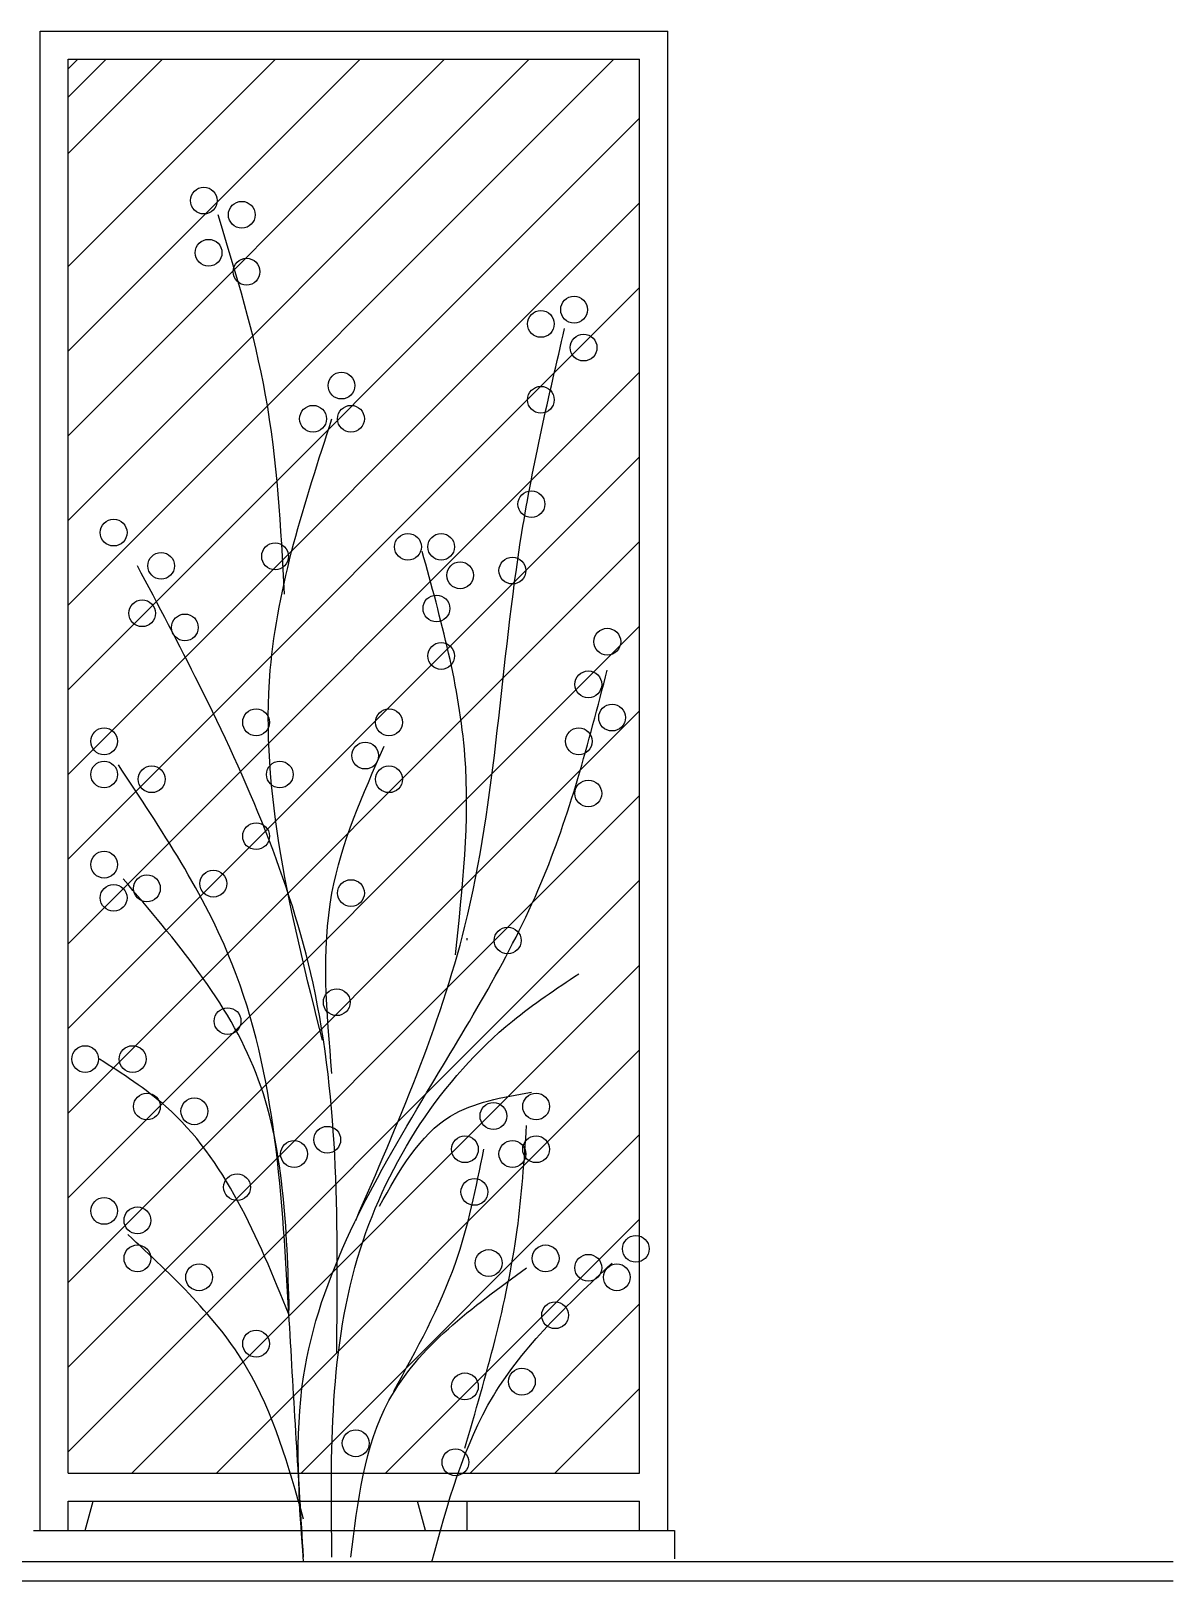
# Model space of a CAD drawing. Extents: x -7 to 295, y -11 to 39.
# Drawn here: x 174.322 to 176.103, y 4.998 to 7.414 of the extents above; entities that cross this region are included whole.
import ezdxf

# ---------------------------------------------------------------- set-up
doc = ezdxf.new("R2010")
doc.units = 0
doc.header["$LTSCALE"] = 20
for name, color, linetype in [('DIM', 244, 'CONTINUOUS'), ('VISTAL', 30, 'CONTINUOUS'), ('VISTAP', 244, 'CONTINUOUS')]:
    doc.layers.add(name, color=color, linetype=linetype)

msp = doc.modelspace()

# ---------------------------------------------------------------- linework, layer by layer
at = {"layer": 'DIM', "color": 42, "linetype": 'CONTINUOUS'}
for p, q in [((174.3801, 6.5193), (175.2311, 7.3703)), ((174.3801, 6.7833), (174.9671, 7.3703)), ((174.3801, 6.6513), (175.0991, 7.3703)), ((174.3801, 7.3113), (174.4391, 7.3703)), ((174.3801, 7.3553), (174.3951, 7.3703)), ((174.3801, 7.2233), (174.5271, 7.3703)), ((174.3801, 7.0473), (174.7031, 7.3703)), ((174.3801, 6.9153), (174.8351, 7.3703)), ((174.3801, 6.3873), (175.2711, 7.2783)), ((174.3801, 6.2553), (175.2711, 7.1463)), ((174.3801, 6.1233), (175.2711, 7.0143)), ((174.3801, 5.9913), (175.2711, 6.8823)), ((174.3801, 5.8593), (175.2711, 6.7503)), ((174.3801, 5.7273), (175.2711, 6.6183)), ((174.3801, 5.5953), (175.2711, 6.4863)), ((174.3801, 5.4633), (175.2711, 6.3543)), ((174.3801, 5.3313), (175.2711, 6.2223)), ((174.3801, 5.1993), (175.2711, 6.0903)), ((174.4791, 5.1663), (175.2711, 5.9583)), ((174.6111, 5.1663), (175.2711, 5.8263)), ((174.7431, 5.1663), (175.2711, 5.6943)), ((174.8751, 5.1663), (175.2711, 5.5623)), ((175.0071, 5.1663), (175.2711, 5.4303)), ((175.1391, 5.1663), (175.2711, 5.2983))]:
    msp.add_line(p, q, dxfattribs=at)
at = {"layer": 'DIM', "color": 82, "linetype": 'CONTINUOUS'}
for centre in [(174.5915, 7.15), (174.6507, 7.1278), (174.5989, 7.0686), (174.6581, 7.0391), (175.169, 6.9799), (175.1172, 6.9577), (175.1838, 6.9208), (174.8062, 6.8616), (175.1172, 6.8394), (174.7618, 6.8098), (174.821, 6.8098), (175.1024, 6.6767), (174.4508, 6.6324), (174.9099, 6.6102), (174.9617, 6.6102), (174.5249, 6.5806), (174.7026, 6.5954), (174.9913, 6.5658), (175.0728, 6.5732), (174.4953, 6.5067), (174.9543, 6.5141), (174.5619, 6.4845), (175.2208, 6.4623), (174.9617, 6.4401), (175.1912, 6.3958), (174.673, 6.3366), (174.8803, 6.3366), (175.2283, 6.344), (174.436, 6.307), (175.1764, 6.307), (174.8432, 6.2848), (174.436, 6.2553), (174.5101, 6.2479), (174.71, 6.2553), (174.8803, 6.2479), (175.1912, 6.2257), (174.673, 6.1591), (174.436, 6.1148), (174.5027, 6.0778), (174.6063, 6.0852), (174.821, 6.0704), (174.4508, 6.063), (175.0654, 5.9965), (174.7988, 5.9003), (174.6285, 5.8708), (174.4064, 5.8116), (174.4805, 5.8116), (174.5027, 5.7377), (174.5767, 5.7303), (175.1098, 5.7377), (175.0432, 5.7229), (174.784, 5.6859), (174.7322, 5.6637), (174.9987, 5.6711), (175.0728, 5.6637), (175.1098, 5.6711), (174.6433, 5.612), (175.0135, 5.6046), (174.436, 5.575), (174.4879, 5.5602), (175.2653, 5.5158), (174.4879, 5.501), (175.0358, 5.4937), (175.1246, 5.501), (174.5841, 5.4715), (175.1912, 5.4863), (175.2357, 5.4715), (175.1394, 5.4123), (174.673, 5.368), (174.9987, 5.3014), (175.0876, 5.3088), (174.8284, 5.2127), (174.9839, 5.1831)]:
    msp.add_circle(centre, 0.0209, dxfattribs=at)
for points in [[(174.7174, 6.5363), (174.6878, 6.8468), (174.6137, 7.1278)], [(174.8284, 5.5602), (174.9987, 6.0187), (175.0876, 6.6324), (175.1542, 6.9503)], [(174.7766, 5.8412), (174.6952, 6.4179), (174.7914, 6.8098)], [(174.9839, 5.9743), (174.9987, 6.2848), (174.9321, 6.6028)], [(174.7988, 5.3532), (174.7618, 5.9299), (174.5841, 6.3958), (174.4879, 6.5806)], [(174.747, 5.0278), (174.747, 5.3162), (174.9395, 5.7599), (175.1172, 6.0852), (175.2208, 6.4179)], [(174.7914, 5.7894), (174.7914, 6.0704), (174.8729, 6.2996)], [(174.747, 5.0352), (174.7248, 5.4049), (174.6359, 5.9595), (174.4582, 6.2701)], [(174.7248, 5.4197), (174.673, 5.7894), (174.4656, 6.0926)], [(174.7914, 5.0352), (174.8358, 5.5158), (175.0728, 5.8708), (175.1764, 5.9447)], [(174.7248, 5.4123), (174.5323, 5.7377), (174.4286, 5.8116)], [(174.8655, 5.5824), (174.9765, 5.7229), (175.1024, 5.7599)], [(174.9987, 5.2053), (175.0802, 5.5454), (175.095, 5.7081)], [(174.8877, 5.294), (174.9839, 5.4937), (175.0283, 5.6711)], [(174.747, 5.0944), (174.6581, 5.331), (174.4731, 5.538)], [(174.821, 5.0352), (174.8803, 5.2792), (175.095, 5.4863)], [(174.9469, 5.0278), (175.0432, 5.2866), (175.2283, 5.4937)]]:
    msp.add_spline(points, degree=3, dxfattribs=at)
at = {"layer": 'VISTAL', "color": 42}
for p, q in [((174.3361, 5.0766), (174.3361, 7.4143)), ((175.3151, 5.0766), (175.3151, 7.4143)), ((174.3801, 5.1663), (174.3801, 7.3703)), ((175.2711, 5.1663), (175.2711, 7.3703))]:
    msp.add_line(p, q, dxfattribs=at)
at = {"layer": 'VISTAL', "color": 34}
for p, q in [((174.3801, 5.0766), (174.3801, 5.1223)), ((175.2711, 5.0766), (175.2711, 5.1223))]:
    msp.add_line(p, q, dxfattribs=at)
at = {"layer": 'VISTAP', "color": 42, "linetype": 'CONTINUOUS'}
for p, q in [((174.3361, 7.4143), (175.3151, 7.4143)), ((174.3801, 7.3703), (175.2711, 7.3703)), ((174.3801, 5.1663), (175.2711, 5.1663))]:
    msp.add_line(p, q, dxfattribs=at)
at = {"layer": 'VISTAP', "color": 30, "linetype": 'CONTINUOUS'}
msp.add_line((175.0018, 6.0004), (175.0018, 5.997), dxfattribs=at)
at = {"layer": 'VISTAP', "color": 34, "linetype": 'CONTINUOUS'}
msp.add_line((174.3801, 5.1223), (175.2711, 5.1223), dxfattribs=at)
at = {"layer": 'VISTAP', "color": 253, "linetype": 'CONTINUOUS'}
for p, q in [((174.4063, 5.0766), (174.4189, 5.1223)), ((174.9372, 5.0766), (174.9247, 5.1223)), ((175.0018, 5.1223), (175.0018, 5.0766)), ((174.3259, 5.0766), (175.3259, 5.0766)), ((175.3259, 5.0766), (175.3259, 5.0325))]:
    msp.add_line(p, q, dxfattribs=at)
at = {"layer": 'VISTAP', "color": 92, "linetype": 'CONTINUOUS'}
for p, q in [((176.1033, 5.028), (167.4716, 5.028)), ((176.1033, 4.998), (167.4716, 4.998))]:
    msp.add_line(p, q, dxfattribs=at)

doc.saveas('drawing.dxf')
